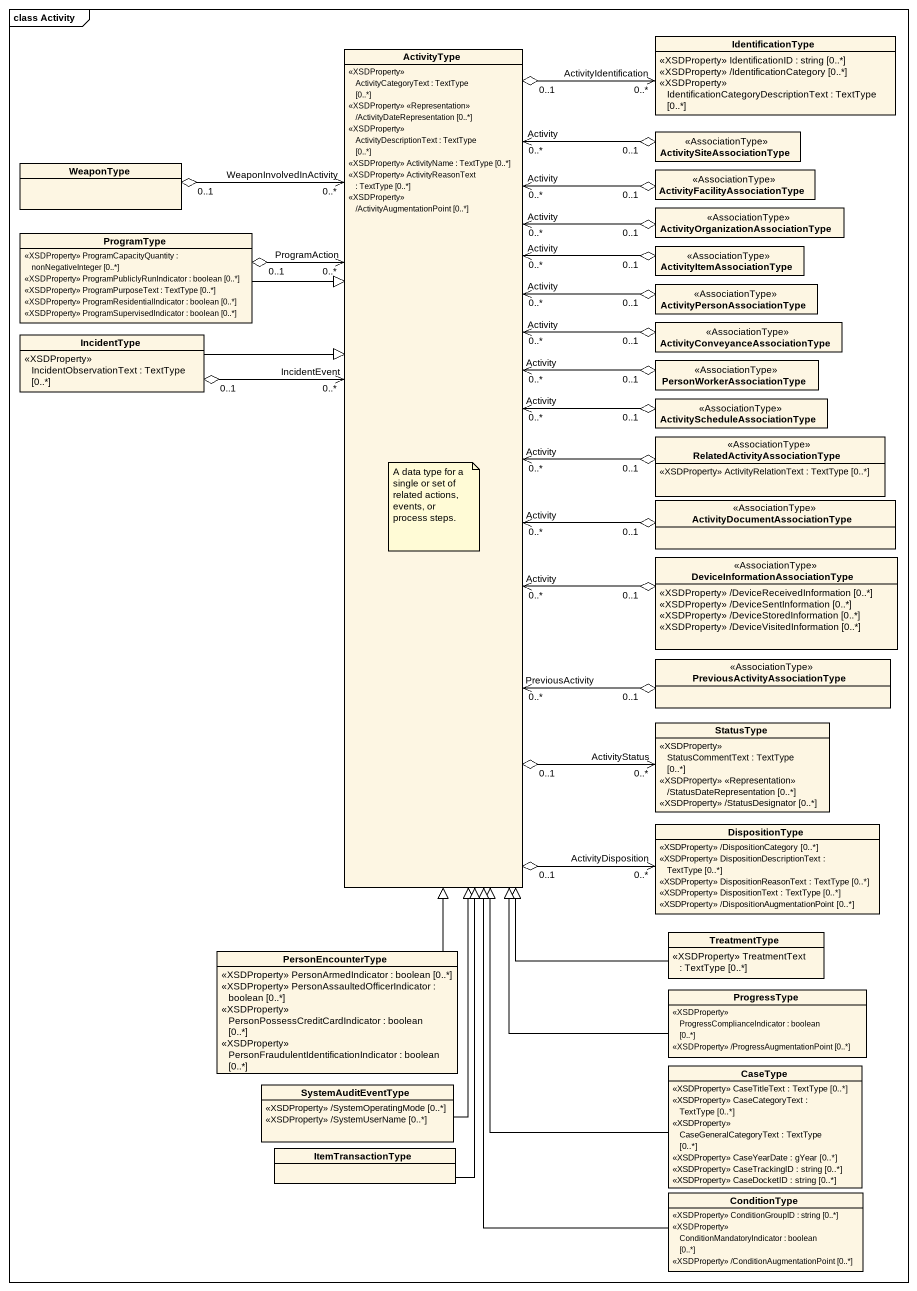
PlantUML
@startuml
mainframe class Activity
hide circle
hide empty members
class IdentificationType {
  <<XSDProperty>> IdentificationID : string [0..*]
  <<XSDProperty>> /IdentificationCategory [0..*]
  <<XSDProperty>> IdentificationCategoryDescriptionText : TextType [0..*]
}
class ActivityType {
  <<XSDProperty>> ActivityCategoryText : TextType [0..*]
  <<XSDProperty>> <<Representation>> /ActivityDateRepresentation [0..*]
  <<XSDProperty>> ActivityDescriptionText : TextType [0..*]
  <<XSDProperty>> ActivityName : TextType [0..*]
  <<XSDProperty>> ActivityReasonText : TextType [0..*]
  <<XSDProperty>> /ActivityAugmentationPoint [0..*]
}
class WeaponType
class ActivitySiteAssociationType <<AssociationType>>
class "ActivityOrganizationAssociationType" as ActivityOrganizationAssociat <<AssociationType>>
class "ActivityFacilityAssociationType" as ActivityFacilityAssociationT <<AssociationType>>
class ProgramType {
  <<XSDProperty>> ProgramCapacityQuantity : nonNegativeInteger [0..*]
  <<XSDProperty>> ProgramPubliclyRunIndicator : boolean [0..*]
  <<XSDProperty>> ProgramPurposeText : TextType [0..*]
  <<XSDProperty>> ProgramResidentialIndicator : boolean [0..*]
  <<XSDProperty>> ProgramSupervisedIndicator : boolean [0..*]
}
class ActivityItemAssociationType <<AssociationType>>
class "ActivityPersonAssociationType" as ActivityPersonAssociationTyp <<AssociationType>>
class "ActivityConveyanceAssociationType" as ActivityConveyanceAssociatio <<AssociationType>>
class IncidentType {
  <<XSDProperty>> IncidentObservationText : TextType [0..*]
}
class PersonWorkerAssociationType <<AssociationType>>
class "ActivityScheduleAssociationType" as ActivityScheduleAssociationT <<AssociationType>>
class "RelatedActivityAssociationType" as RelatedActivityAssociationTy <<AssociationType>> {
  <<XSDProperty>> ActivityRelationText : TextType [0..*]
}
class "ActivityDocumentAssociationType" as ActivityDocumentAssociationT <<AssociationType>>
class "DeviceInformationAssociationType" as DeviceInformationAssociation <<AssociationType>> {
  <<XSDProperty>> /DeviceReceivedInformation [0..*]
  <<XSDProperty>> /DeviceSentInformation [0..*]
  <<XSDProperty>> /DeviceStoredInformation [0..*]
  <<XSDProperty>> /DeviceVisitedInformation [0..*]
}
class "PreviousActivityAssociationType" as PreviousActivityAssociationT <<AssociationType>>
class StatusType {
  <<XSDProperty>> StatusCommentText : TextType [0..*]
  <<XSDProperty>> <<Representation>> /StatusDateRepresentation [0..*]
  <<XSDProperty>> /StatusDesignator [0..*]
}
class DispositionType {
  <<XSDProperty>> /DispositionCategory [0..*]
  <<XSDProperty>> DispositionDescriptionText : TextType [0..*]
  <<XSDProperty>> DispositionReasonText : TextType [0..*]
  <<XSDProperty>> DispositionText : TextType [0..*]
  <<XSDProperty>> /DispositionAugmentationPoint [0..*]
}
class TreatmentType {
  <<XSDProperty>> TreatmentText : TextType [0..*]
}
class PersonEncounterType {
  <<XSDProperty>> PersonArmedIndicator : boolean [0..*]
  <<XSDProperty>> PersonAssaultedOfficerIndicator : boolean [0..*]
  <<XSDProperty>> PersonPossessCreditCardIndicator : boolean [0..*]
  <<XSDProperty>> PersonFraudulentIdentificationIndicator : boolean [0..*]
}
class ProgressType {
  <<XSDProperty>> ProgressComplianceIndicator : boolean [0..*]
  <<XSDProperty>> /ProgressAugmentationPoint [0..*]
}
class CaseType {
  <<XSDProperty>> CaseTitleText : TextType [0..*]
  <<XSDProperty>> CaseCategoryText : TextType [0..*]
  <<XSDProperty>> CaseGeneralCategoryText : TextType [0..*]
  <<XSDProperty>> CaseYearDate : gYear [0..*]
  <<XSDProperty>> CaseTrackingID : string [0..*]
  <<XSDProperty>> CaseDocketID : string [0..*]
}
class SystemAuditEventType {
  <<XSDProperty>> /SystemOperatingMode [0..*]
  <<XSDProperty>> /SystemUserName [0..*]
}
class ItemTransactionType
class ConditionType {
  <<XSDProperty>> ConditionGroupID : string [0..*]
  <<XSDProperty>> ConditionMandatoryIndicator : boolean [0..*]
  <<XSDProperty>> /ConditionAugmentationPoint [0..*]
}
ActivityType "0..1" o-up-> "ActivityIdentification\n0..*" IdentificationType
ActivityType "0..1" o--> "ActivityStatus\n0..*" StatusType
ActivityType "0..1" o--> "ActivityDisposition\n0..*" DispositionType
WeaponType "0..1" o--> "WeaponInvolvedInActivity\n0..*" ActivityType
ActivitySiteAssociationType "0..1" o--> "Activity\n0..*" ActivityType
ActivityOrganizationAssociat "0..1" o--> "Activity\n0..*" ActivityType
ActivityFacilityAssociationT "0..1" o--> "Activity\n0..*" ActivityType
ProgramType "0..1" o--> "ProgramAction\n0..*" ActivityType
ProgramType --|> ActivityType
ActivityItemAssociationType "0..1" o--> "Activity\n0..*" ActivityType
ActivityPersonAssociationTyp "0..1" o-left-> "Activity\n0..*" ActivityType
ActivityConveyanceAssociatio "0..1" o-left-> "Activity\n0..*" ActivityType
IncidentType -right-|> ActivityType
IncidentType "0..1" o-right-> "IncidentEvent\n0..*" ActivityType
PersonWorkerAssociationType "0..1" o-left-> "Activity\n0..*" ActivityType
ActivityScheduleAssociationT "0..1" o-left-> "Activity\n0..*" ActivityType
RelatedActivityAssociationTy "0..1" o-left-> "Activity\n0..*" ActivityType
ActivityDocumentAssociationT "0..1" o-left-> "Activity\n0..*" ActivityType
DeviceInformationAssociation "0..1" o-left-> "Activity\n0..*" ActivityType
PreviousActivityAssociationT "0..1" o-up-> "PreviousActivity\n0..*" ActivityType
TreatmentType -up-|> ActivityType
PersonEncounterType -up-|> ActivityType
ProgressType -up-|> ActivityType
CaseType -up-|> ActivityType
SystemAuditEventType -up-|> ActivityType
ItemTransactionType -up-|> ActivityType
ConditionType -up-|> ActivityType
note bottom of ActivityType : A data type for a single or set of related actions, events, or process steps.
@enduml
